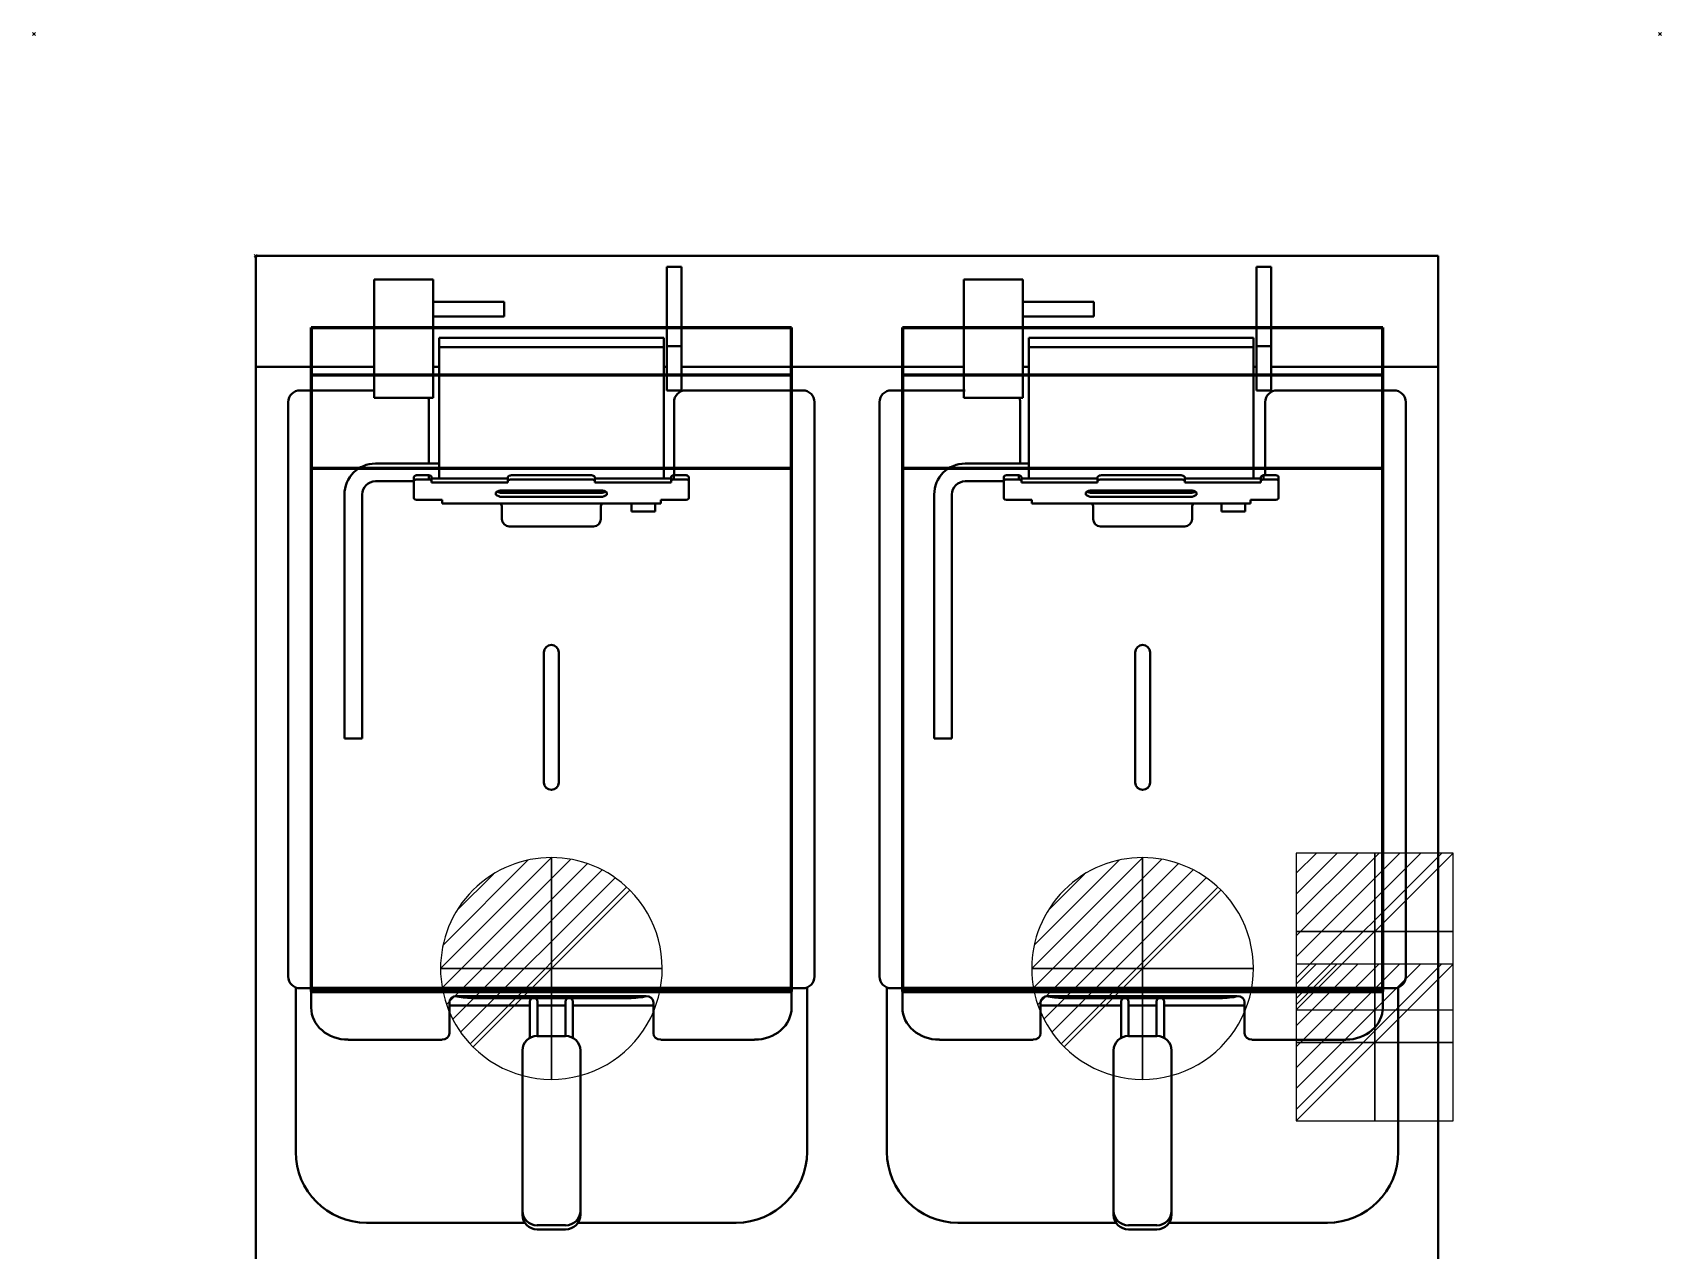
# Model space of a CAD drawing. Header units: millimetres. Extents: x -151 to 951, y -1270 to 151.
# Drawn here: x -151 to 951, y -673 to 151 of the extents above; entities that cross this region are included whole.
import ezdxf

# ---------------------------------------------------------------- set-up
doc = ezdxf.new("R2010")
doc.units = ezdxf.units.MM
doc.header["$PDMODE"] = 3
doc.linetypes.add('Nascosto', pattern=[7.14375, 4.7625, -2.38125])
doc.layers.add('IQ_200_2D', color=1, linetype='Continuous', lineweight=40)
doc.layers.add('IQ_204_2D', color=7, linetype='Nascosto', lineweight=40)
for name, color, linetype in [('IQ_CON_DRAIN_INT', 7, 'Continuous'), ('IQ_CON_ELECTRICITY_INT', 7, 'Continuous'), ('IQ_INS_3D', 3, 'Continuous')]:
    doc.layers.add(name, color=color, linetype=linetype)

# ---------------------------------------------------------------- blocks, each defined once
blk = doc.blocks.new('*X2')
at = {"color": 0}
for p, q in [((286.774344, 2204.447934), (296.618251, 2214.291842)), ((286.774344, 2205.862148), (295.204037, 2214.291842)), ((286.774344, 2207.276361), (293.789824, 2214.291842)), ((286.774344, 2208.690575), (292.37561, 2214.291842)), ((286.774344, 2210.104788), (290.961397, 2214.291842)), ((286.774344, 2211.519002), (289.547183, 2214.291842)), ((286.774344, 2212.933216), (288.13297, 2214.291842))]:
    blk.add_line(p, q, dxfattribs=at)
blk = doc.blocks.new('ELECTRICITY')
for p, q in [((2.121, 2.121), (-2.121, 2.121)), ((-2.121, 2.121), (-2.121, -2.121)), ((-2.121, -2.121), (2.121, 2.121)), ((2.121, -2.121), (2.121, 2.121)), ((-2.121, -2.121), (2.121, -2.121))]:
    blk.add_line(p, q)
at = {"extrusion": (-1, 0, 0)}
for p, q in [((0, -2.121, 2.121), (0, 2.121, 2.121)), ((0, 2.121, -2.121), (0, -2.121, -2.121)), ((0, 2.121, 2.121), (0, 2.121, -2.121)), ((0, 2.121, -2.121), (0, -2.121, 2.121)), ((0, -2.121, -2.121), (0, -2.121, 2.121))]:
    blk.add_line(p, q, dxfattribs=at)
at = {"extrusion": (0, -1, 0)}
for p, q in [((2.121, 0, 2.121), (-2.121, 0, 2.121)), ((-2.121, 0, -2.121), (2.121, 0, -2.121)), ((-2.121, 0, 2.121), (-2.121, 0, -2.121)), ((-2.121, 0, -2.121), (2.121, 0, 2.121)), ((2.121, 0, -2.121), (2.121, 0, 2.121))]:
    blk.add_line(p, q, dxfattribs=at)
at = {"xscale": 0.4000000000000909, "yscale": 0.4000000000000909, "zscale": 0.4000000000000909}
blk.add_blockref('*X2', (-116.831, -883.595), dxfattribs=at)
at = {"extrusion": (-1, 0, 0), "xscale": 0.3999999999999773, "yscale": 0.3999999999999773, "zscale": 0.3999999999999773}
blk.add_blockref('*X2', (-116.831, -883.595), dxfattribs=at)
at = {"extrusion": (0, -1, 0), "xscale": 0.4000000000000909, "yscale": 0.4000000000000909, "zscale": 0.4000000000000909}
blk.add_blockref('*X2', (-116.831, -883.595), dxfattribs=at)
blk = doc.blocks.new('*X3')
at = {"color": 0}
for p, q in [((313.99, 2209.04), (321.51, 2216.55)), ((314.11, 2207.74), (322.8, 2216.44)), ((314.16, 2210.62), (319.93, 2216.39)), ((314.4, 2206.62), (323.93, 2216.15)), ((314.82, 2205.62), (324.92, 2215.72)), ((315.1, 2212.98), (317.57, 2215.44)), ((315.35, 2204.74), (325.8, 2215.19)), ((315.99, 2203.96), (326.58, 2214.56))]:
    blk.add_line(p, q, dxfattribs=at)
blk = doc.blocks.new('DRAIN')
blk.add_line((-2.121, -2.121), (2.121, 2.121))
at = {"extrusion": (-1, 0, 0)}
blk.add_line((0, 2.121, -2.121), (0, -2.121, 2.121), dxfattribs=at)
at = {"extrusion": (0, -1, 0)}
blk.add_line((-2.121, 0, -2.121), (2.121, 0, 2.121), dxfattribs=at)
at = {"extrusion": (-1, 0, 0)}
for start, end in [(45, 225), (225, 45)]:
    blk.add_arc((0, 0), 3, start, end, dxfattribs=at)
for start, end in [(45, 225), (225, 45)]:
    blk.add_arc((0, 0), 3, start, end)
at = {"extrusion": (0, -1, 0)}
for start, end in [(45, 225), (225, 45)]:
    blk.add_arc((0, 0), 3, start, end, dxfattribs=at)
at = {"xscale": 0.4000000000000909, "yscale": 0.4000000000000909, "zscale": 0.4000000000000909}
blk.add_blockref('*X3', (-128.597, -883.621), dxfattribs=at)
at = {"extrusion": (-1, 0, 0), "xscale": 0.3999999999999773, "yscale": 0.3999999999999773, "zscale": 0.3999999999999773}
blk.add_blockref('*X3', (-128.597, -883.621), dxfattribs=at)
at = {"extrusion": (0, -1, 0), "xscale": 0.4000000000000909, "yscale": 0.4000000000000909, "zscale": 0.4000000000000909}
blk.add_blockref('*X3', (-128.597, -883.621), dxfattribs=at)

msp = doc.modelspace()

# ---------------------------------------------------------------- linework, layer by layer
at = {"layer": 'IQ_200_2D'}
for p, q in [((0, 0), (800, 0)), ((0, -730), (0, 0)), ((800, 0), (800, -730))]:
    msp.add_line(p, q, dxfattribs=at)
at = {"layer": 'IQ_204_2D', "linetype": 'Continuous'}
for p, q in [((288, -7.5), (278, -7.5)), ((278, -7.5), (278, -91)), ((288, -91), (288, -7.5)), ((687, -7.5), (677, -7.5)), ((677, -7.5), (677, -91)), ((687, -91), (687, -7.5)), ((120, -16), (80, -16)), ((80, -16), (80, -96)), ((120, -96), (120, -16)), ((519, -16), (479, -16)), ((479, -16), (479, -96)), ((519, -96), (519, -16)), ((168, -31), (120, -31)), ((168, -41), (168, -31)), ((567, -31), (519, -31)), ((567, -41), (567, -31)), ((168, -41), (120, -41)), ((567, -41), (519, -41)), ((124, -150.5), (124, -55.5)), ((276, -55.5), (124, -55.5)), ((276, -61.8), (124, -61.8)), ((276, -55.5), (276, -150.5)), ((288, -61), (278, -61)), ((523, -150.5), (523, -55.5)), ((675, -55.5), (523, -55.5)), ((675, -61.8), (523, -61.8)), ((675, -55.5), (675, -150.5)), ((687, -61), (677, -61)), ((0, -75), (80, -75)), ((120, -75), (124, -75)), ((276, -75), (278, -75)), ((288, -75), (479, -75)), ((519, -75), (523, -75)), ((675, -75), (677, -75)), ((687, -75), (800, -75)), ((22, -99), (22, -487.4)), ((80, -91), (30, -91)), ((80, -96), (120, -96)), ((117.2, -140.5), (117.2, -98.8)), ((288, -91), (278, -91)), ((283, -99), (283, -148.4)), ((370, -91), (291, -91)), ((378, -487.4), (378, -99)), ((422, -99), (422, -487.4)), ((480, -91), (430, -91)), ((479, -96), (519, -96)), ((517.2, -140.5), (517.2, -98.8)), ((687, -91), (677, -91)), ((683, -99), (683, -148.4)), ((770, -91), (691, -91)), ((778, -487.4), (778, -99)), ((124, -140.5), (81, -140.5)), ((523, -140.5), (480, -140.5)), ((81, -152.5), (107, -152.5)), ((107, -149.4), (107, -164)), ((108.8, -148.4), (117.2, -148.4)), ((108.8, -151.2), (117.2, -151.2)), ((117.2, -151.2), (117.2, -148.4)), ((119, -153.3), (119, -149.4)), ((119, -150.5), (170.5, -150.5)), ((170.5, -153.3), (119, -153.3)), ((170.5, -153.3), (170.5, -149.5)), ((173.1, -148.4), (227.1, -148.4)), ((173.1, -151.2), (227.1, -151.2)), ((229.5, -153.3), (229.5, -149.5)), ((229.5, -150.5), (281, -150.5)), ((281, -153.3), (229.5, -153.3)), ((281, -153.3), (281, -149.4)), ((282.8, -151.2), (282.8, -148.4)), ((282.8, -148.4), (291.2, -148.4)), ((282.8, -151.2), (291.2, -151.2)), ((293, -164), (293, -149.4)), ((480, -152.5), (506, -152.5)), ((506, -149.4), (506, -164)), ((507.8, -148.4), (516.2, -148.4)), ((507.8, -151.2), (516.2, -151.2)), ((516.2, -151.2), (516.2, -148.4)), ((518, -153.3), (518, -149.4)), ((518, -150.5), (569.5, -150.5)), ((569.5, -153.3), (518, -153.3)), ((569.5, -153.3), (569.5, -149.5)), ((572.1, -148.4), (626.1, -148.4)), ((572.1, -151.2), (626.1, -151.2)), ((628.5, -153.3), (628.5, -149.5)), ((628.5, -150.5), (680, -150.5)), ((680, -153.3), (628.5, -153.3)), ((680, -153.3), (680, -149.4)), ((681.8, -151.2), (681.8, -148.4)), ((681.8, -148.4), (690.2, -148.4)), ((681.8, -151.2), (690.2, -151.2)), ((692, -164), (692, -149.4)), ((60, -326.5), (60, -161.5)), ((72, -326.5), (72, -161.5)), ((110, -165.1), (126, -165.1)), ((126, -165.1), (126, -167.5)), ((162.5, -160.1), (162.5, -161.6)), ((166.5, -158.7), (233.5, -158.7)), ((166.5, -160.2), (233.5, -160.2)), ((233.5, -163), (166.5, -163)), ((237.5, -160.1), (237.5, -161.6)), ((274, -165.1), (274, -167.5)), ((274, -165.1), (290, -165.1)), ((459, -326.5), (459, -161.5)), ((471, -326.5), (471, -161.5)), ((509, -165.1), (525, -165.1)), ((525, -165.1), (525, -167.5)), ((561.5, -160.1), (561.5, -161.6)), ((565.5, -158.7), (632.5, -158.7)), ((565.5, -160.2), (632.5, -160.2)), ((632.5, -163), (565.5, -163)), ((636.5, -160.1), (636.5, -161.6)), ((673, -165.1), (673, -167.5)), ((673, -165.1), (689, -165.1)), ((126, -167.5), (274, -167.5)), ((166.5, -178.1), (166.5, -170.1)), ((233.5, -178.1), (233.5, -170.1)), ((254.3, -173), (254.3, -167.5)), ((254.3, -173), (270.3, -173)), ((270.3, -173), (270.3, -167.5)), ((525, -167.5), (673, -167.5)), ((566.5, -178.1), (566.5, -170.1)), ((633.5, -178.1), (633.5, -170.1)), ((653.3, -173), (653.3, -167.5)), ((653.3, -173), (669.3, -173)), ((669.3, -173), (669.3, -167.5)), ((171.5, -183), (228.5, -183)), ((571.5, -183), (628.5, -183)), ((195, -356.2), (195, -268.2)), ((205, -268.2), (205, -356.2)), ((595, -356.2), (595, -268.2)), ((605, -268.2), (605, -356.2)), ((60, -326.5), (72, -326.5)), ((459, -326.5), (471, -326.5)), ((27, -606), (27, -494.8)), ((30, -495.4), (370, -495.4)), ((37.5, -495.4), (37.5, -508.5)), ((362.5, -508.5), (362.5, -495.4)), ((373, -606), (373, -494.8)), ((427, -606), (427, -494.8)), ((430, -495.4), (770, -495.4)), ((437.5, -495.4), (437.5, -508.5)), ((762.5, -508.5), (762.5, -495.4)), ((773, -606), (773, -494.8)), ((131, -505), (131, -525.8)), ((136, -500.7), (264, -500.7)), ((147.5, -502), (252.5, -502)), ((185.5, -528.9), (185.5, -504.3)), ((190.5, -527.6), (190.5, -504.3)), ((209.5, -527.6), (209.5, -504.3)), ((214.5, -528.9), (214.5, -504.3)), ((214.5, -528.9), (214.5, -505.2)), ((269, -525.8), (269, -505)), ((531, -505), (531, -525.8)), ((536, -500.7), (664, -500.7)), ((547.5, -502), (652.5, -502)), ((585.5, -528.9), (585.5, -504.3)), ((590.5, -527.6), (590.5, -504.3)), ((609.5, -527.6), (609.5, -504.3)), ((614.5, -528.9), (614.5, -504.3)), ((614.5, -528.9), (614.5, -505.2)), ((669, -525.8), (669, -505)), ((131, -507), (185.5, -507)), ((190.4, -507), (209.3, -507)), ((214.5, -507), (269, -507)), ((531, -507), (585.5, -507)), ((590.4, -507), (609.3, -507)), ((614.5, -507), (669, -507)), ((209.6, -527.7), (190.4, -527.7)), ((609.6, -527.7), (590.4, -527.7)), ((62.5, -530.2), (126, -530.2)), ((180.4, -537.5), (180.4, -648.6)), ((219.6, -648.6), (219.6, -537.5)), ((274, -530.2), (337.5, -530.2)), ((462.5, -530.2), (526, -530.2)), ((580.4, -537.5), (580.4, -648.6)), ((619.6, -648.6), (619.6, -537.5)), ((674, -530.2), (737.5, -530.2)), ((75, -654), (182, -654)), ((190.4, -655.7), (209.6, -655.7)), ((209.6, -658.5), (190.4, -658.5)), ((325, -654), (218, -654)), ((475, -654), (582, -654)), ((590.4, -655.7), (609.6, -655.7)), ((609.6, -658.5), (590.4, -658.5)), ((725, -654), (618, -654))]:
    msp.add_line(p, q, dxfattribs=at)
at = {"layer": 'IQ_204_2D', "linetype": 'Continuous', "lineweight": 60}
for p, q in [((37.5, -48.5), (37.5, -497.6)), ((37.5, -48.5), (37.5, -80.7)), ((37.5, -48.5), (362.5, -48.5)), ((362.5, -80.7), (362.5, -48.5)), ((362.5, -497.6), (362.5, -48.5)), ((437.5, -48.5), (437.5, -497.6)), ((437.5, -48.5), (437.5, -80.7)), ((437.5, -48.5), (762.5, -48.5)), ((762.5, -80.7), (762.5, -48.5)), ((762.5, -497.6), (762.5, -48.5)), ((37.5, -80.7), (37.5, -143.6)), ((362.5, -80.7), (37.5, -80.7)), ((362.5, -143.6), (362.5, -80.7)), ((437.5, -80.7), (437.5, -143.6)), ((762.5, -80.7), (437.5, -80.7)), ((762.5, -143.6), (762.5, -80.7)), ((37.5, -143.6), (37.5, -495.4)), ((37.5, -143.6), (362.5, -143.6)), ((362.5, -495.4), (362.5, -143.6)), ((437.5, -143.6), (437.5, -495.4)), ((437.5, -143.6), (762.5, -143.6)), ((762.5, -495.4), (762.5, -143.6)), ((37.5, -495.4), (362.5, -495.4)), ((437.5, -495.4), (762.5, -495.4)), ((37.5, -497.6), (362.5, -497.6)), ((437.5, -497.6), (762.5, -497.6))]:
    msp.add_line(p, q, dxfattribs=at)
at = {"layer": 'IQ_204_2D', "linetype": 'Continuous'}
for centre, radius, start, end in [((30, -99), 8.02, 90, 180), ((109.1, -98.8), 8.07, 360, 21.7713), ((291, -99), 8, 90, 180), ((370, -99), 8, 360, 90), ((430, -99), 8.02, 90, 180), ((509.1, -98.8), 8.07, 360, 21.7713), ((691, -99), 8, 90, 180), ((770, -99), 8, 360, 90), ((81, -161.5), 21, 90, 180), ((480, -161.5), 21, 90, 180), ((81, -161.5), 9, 90, 180), ((108.8, -150.5), 2.1, 90, 147.8746), ((108.8, -153.3), 2.1, 90, 147.8746), ((117.2, -150.5), 2.1, 32.1254, 90), ((117.2, -153.3), 2.1, 32.1254, 90), ((173, -151.8), 3.4, 88.7343, 136.8518), ((173, -154.6), 3.4, 88.7343, 136.8518), ((227, -151.8), 3.4, 43.1482, 88.7343), ((227, -154.6), 3.4, 43.1482, 88.7343), ((282.8, -150.5), 2.1, 90, 147.8746), ((282.8, -153.3), 2.1, 90, 147.8746), ((291.2, -150.5), 2.1, 32.1254, 90), ((291.2, -153.3), 2.1, 32.1254, 90), ((480, -161.5), 9, 90, 180), ((507.8, -150.5), 2.1, 90, 147.8746), ((507.8, -153.3), 2.1, 90, 147.8746), ((516.2, -150.5), 2.1, 32.1254, 90), ((516.2, -153.3), 2.1, 32.1254, 90), ((572, -151.8), 3.4, 88.7343, 136.8518), ((572, -154.6), 3.4, 88.7343, 136.8518), ((626, -151.8), 3.4, 43.1482, 88.7343), ((626, -154.6), 3.4, 43.1482, 88.7343), ((681.8, -150.5), 2.1, 90, 147.8746), ((681.8, -153.3), 2.1, 90, 147.8746), ((690.2, -150.5), 2.1, 32.1254, 90), ((690.2, -153.3), 2.1, 32.1254, 90), ((166.1, -163.8), 5.15, 85.3391, 134.093), ((166.5, -156.7), 6.3, 230.5679, 270), ((166.5, -150.4), 9.83, 250, 270), ((233.9, -163.8), 5.15, 45.907, 94.6609), ((233.5, -150.4), 9.83, 270, 290), ((233.5, -156.7), 6.3, 270, 309.4321), ((565.1, -163.8), 5.15, 85.3391, 134.093), ((565.5, -156.7), 6.3, 230.5679, 270), ((565.5, -150.4), 9.83, 250, 270), ((632.9, -163.8), 5.15, 45.907, 94.6609), ((632.5, -150.4), 9.83, 270, 290), ((632.5, -156.7), 6.3, 270, 309.4321), ((200, -268.2), 5, 0, 180), ((600, -268.2), 5, 0, 180), ((200, -356.2), 5, 180, 0), ((600, -356.2), 5, 180, 0), ((30, -487.4), 8, 180, 270), ((370, -487.4), 8, 270, 0), ((430, -487.4), 8, 180, 270), ((770, -487.4), 8, 270, 0), ((147.5, -442), 60, 258.9841, 270), ((188, -504.3), 2.5, 0, 180), ((212, -504.3), 2.5, 0, 180), ((252.5, -442), 60, 270, 281.7052), ((547.5, -442), 60, 258.9841, 270), ((588, -504.3), 2.5, 0, 180), ((612, -504.3), 2.5, 0, 180), ((652.5, -442), 60, 270, 281.7052), ((75, -606), 48, 180, 270), ((325, -606), 48, 270, 360), ((475, -606), 48, 180, 270), ((725, -606), 48, 270, 360)]:
    msp.add_arc(centre, radius, start, end, dxfattribs=at)
for centre, major_axis, ratio, start_param, end_param in [((110, -164), (3, 0), 0.358368, 3.141593, 4.712389), ((290, -164), (3, 0), 0.358368, 4.712389, 6.283185), ((509, -164), (3, 0), 0.358368, 3.141593, 4.712389), ((689, -164), (3, 0), 0.358368, 4.712389, 6.283185), ((161.5, -170.1), (5, 0), 0.952408, 0, 0.589435), ((238.5, -170.1), (5, 0), 0.968237, 2.572784, 3.141593), ((561.5, -170.1), (5, 0), 0.952408, 0, 0.589435), ((638.5, -170.1), (5, 0), 0.968237, 2.572784, 3.141593), ((171.5, -178.1), (5, 0), 0.978148, 3.141593, 4.712389), ((228.5, -178.1), (5, 0), 0.978148, 4.712389, 6.283185), ((571.5, -178.1), (5, 0), 0.978148, 3.141593, 4.712389), ((628.5, -178.1), (5, 0), 0.978148, 4.712389, 6.283185), ((136, -505), (-5, 0), 0.866025, 4.712389, 6.283185), ((264, -505), (5, 0), 0.866025, 0, 1.570796), ((536, -505), (-5, 0), 0.866025, 4.712389, 6.283185), ((664, -505), (5, 0), 0.866025, 0, 1.570796), ((62.5, -508.5), (25, 0), 0.866025, 3.141593, 4.712389), ((337.5, -508.5), (-25, 0), 0.866025, 1.570796, 3.141593), ((462.5, -508.5), (25, 0), 0.866025, 3.141593, 4.712389), ((737.5, -508.5), (-25, 0), 0.866025, 1.570796, 3.141593), ((126, -525.8), (5, 0), 0.866025, 4.712389, 6.283185), ((190.4, -537.5), (-10, 0), 0.984807, 4.712389, 6.283185), ((209.6, -537.5), (10, 0), 0.984808, 0, 1.570796), ((274, -525.8), (-5, 0), 0.866025, 0, 1.570796), ((526, -525.8), (5, 0), 0.866025, 4.712389, 6.283185), ((590.4, -537.5), (-10, 0), 0.984807, 4.712389, 6.283185), ((609.6, -537.5), (10, 0), 0.984808, 0, 1.570796), ((674, -525.8), (-5, 0), 0.866025, 0, 1.570796), ((190.4, -645.9), (10, 0), 0.984807, 3.141593, 4.712389), ((190.4, -648.6), (10, 0), 0.984808, 3.141593, 4.712389), ((209.6, -645.9), (-10, 0), 0.984808, 1.570796, 3.141593), ((209.6, -648.6), (-10, 0), 0.984808, 1.570796, 3.141593), ((590.4, -645.9), (10, 0), 0.984807, 3.141593, 4.712389), ((590.4, -648.6), (10, 0), 0.984808, 3.141593, 4.712389), ((609.6, -645.9), (-10, 0), 0.984808, 1.570796, 3.141593), ((609.6, -648.6), (-10, 0), 0.984808, 1.570796, 3.141593)]:
    msp.add_ellipse(centre, major_axis=major_axis, ratio=ratio, start_param=start_param, end_param=end_param, dxfattribs=at)
at = {"layer": 'IQ_INS_3D'}
for p in [(-150, 150), (950, 150), (0, 0)]:
    msp.add_point(p, dxfattribs=at)

# ---------------------------------------------------------------- block references
at = {"layer": 'IQ_CON_DRAIN_INT', "xscale": 25, "yscale": 25, "zscale": 25}
for p in [(200, -482), (600, -482)]:
    msp.add_blockref('DRAIN', p, dxfattribs=at)
at = {"layer": 'IQ_CON_ELECTRICITY_INT', "xscale": 25, "yscale": 25, "zscale": 25}
for p in [(757, -457), (757, -532)]:
    msp.add_blockref('ELECTRICITY', p, dxfattribs=at)

doc.saveas('drawing.dxf')
